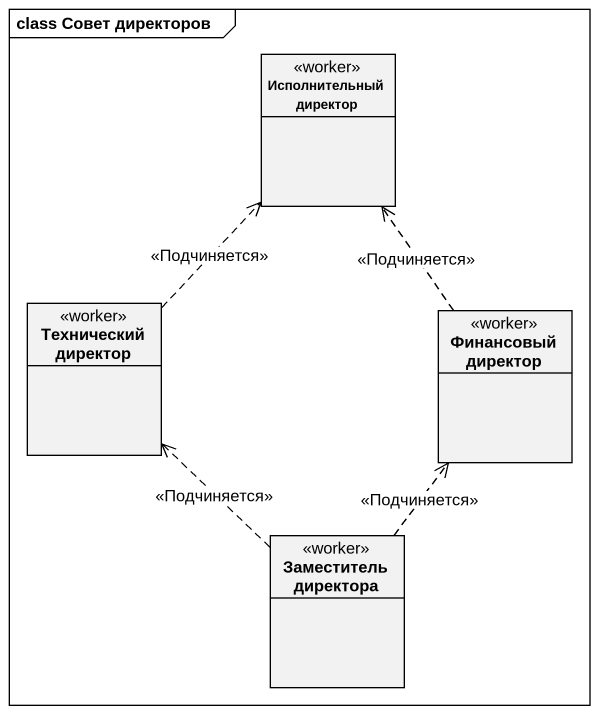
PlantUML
@startuml
mainframe class Совет директоров
hide circle
hide empty members
class "Исполнительный директор" as Исполнительный_директор <<worker>>
class "Технический директор" as Технический_директор <<worker>>
class "Финансовый директор" as Финансовый_директор <<worker>>
class "Заместитель директора" as Заместитель_директора <<worker>>
Технический_директор .up.> Исполнительный_директор : <<Подчиняется>>
Финансовый_директор .up.> Исполнительный_директор : <<Подчиняется>>
Заместитель_директора .up.> Технический_директор : <<Подчиняется>>
Заместитель_директора .up.> Финансовый_директор : <<Подчиняется>>
@enduml
